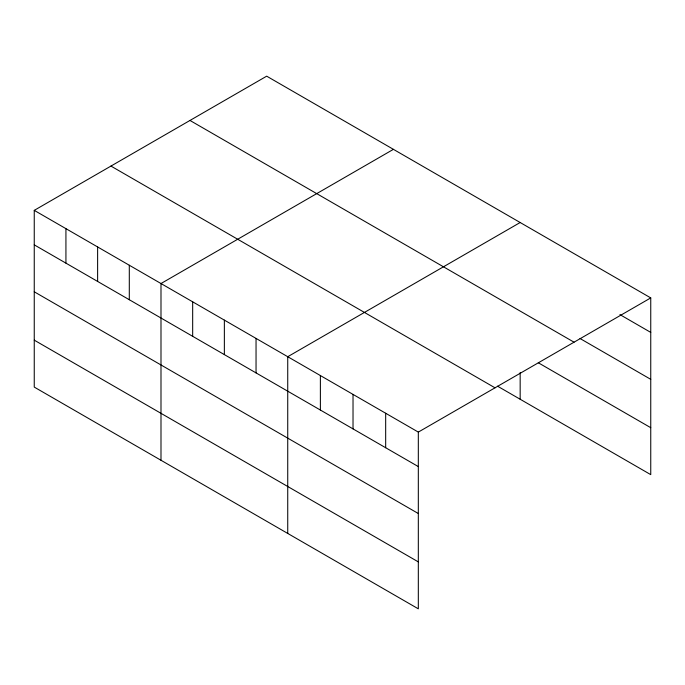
<?xml version="1.0" encoding="UTF-8"?>
<svg xmlns="http://www.w3.org/2000/svg" width="685" height="685" viewBox="0 0 685 685"><rect width="100%" height="100%" fill="white"/><g stroke="black" fill="none" stroke-linecap="round" stroke-linejoin="round"><path stroke-width="1.03" d="M34.25 210.363L418.321 432.098L418.321 608.828L34.25 387.093L34.25 210.363L266.679 76.172L650.75 297.906L650.75 474.637L497.533 386.177M393.421 149.339L160.992 283.539L160.992 460.269M520.163 222.514L287.734 356.714L287.734 533.444M418.321 432.098L650.75 297.906M619.916 314.595L650.75 332.396M580.015 338.501L650.75 379.336M189.976 120.449L574.047 342.192M538.307 362.776L650.75 427.697M110.953 166.078L495.024 387.821M34.25 244.853L418.321 466.588M34.25 291.793L418.321 513.527M34.25 340.154L418.321 561.888M520.163 372.571L520.163 399.244M385.672 413.252L385.672 447.742M353.023 394.406L353.023 428.896M320.383 375.56L320.383 410.05M256.044 338.416L256.044 372.905M224.363 320.126L224.363 354.616M192.673 301.828L192.673 336.318M129.302 265.241L129.302 299.73M97.621 246.951L97.621 281.441M65.931 228.653L65.931 263.143"/></g></svg>
